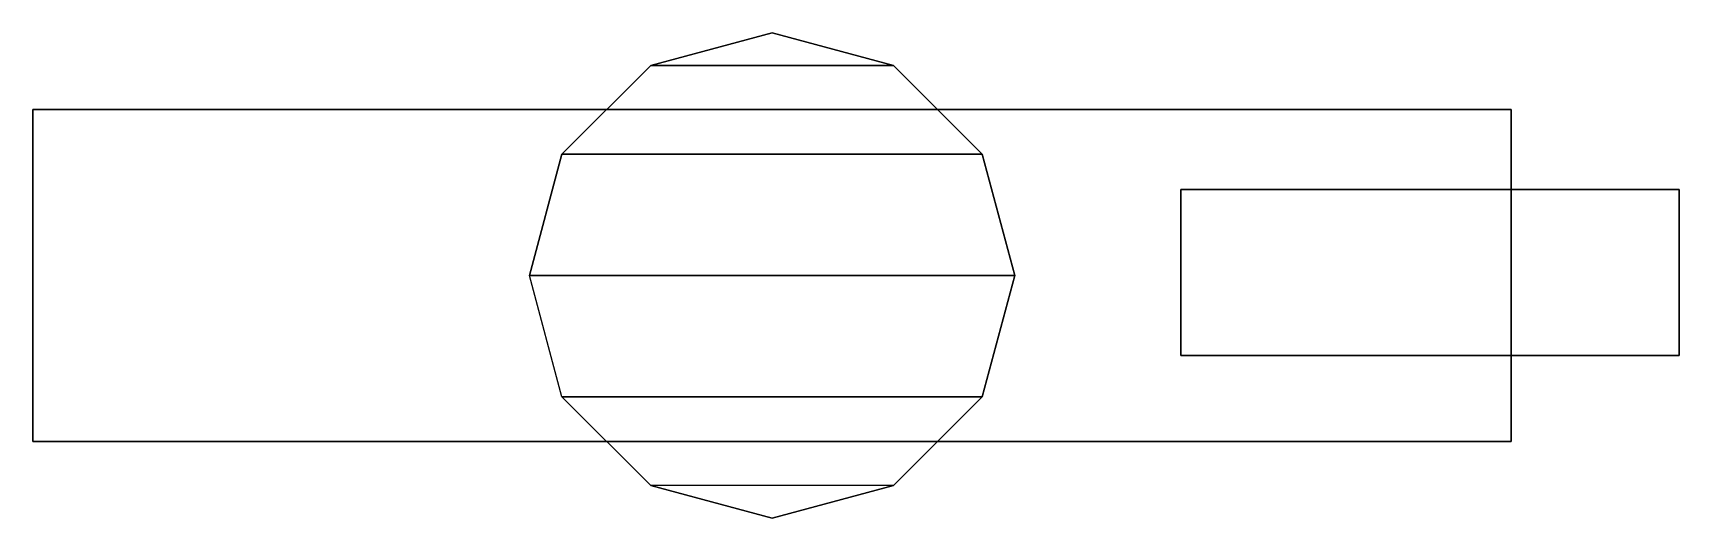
# Model space of a CAD drawing. Extents: x -20 to 79.1, y -14.6 to 14.6.
import ezdxf

# ---------------------------------------------------------------- set-up
doc = ezdxf.new("R2010")
doc.units = 0
doc.header["$MEASUREMENT"] = 0
doc.layers.add('ACESSORIO', color=3, linetype='CONTINUOUS')

msp = doc.modelspace()

# ---------------------------------------------------------------- linework, layer by layer
at = {"layer": 'ACESSORIO', "extrusion": (0, 0, -1)}
for p, q in [((69, 10, 3), (-20, 10, 3)), ((-20, 10, 3), (-20, -10, 3)), ((69, 10), (-20, 10)), ((-20, 10), (-20, -10)), ((69, -10, 3), (69, 10, 3)), ((69, -10), (69, 10)), ((69, -10), (69, 10)), ((69, -10), (69, 10)), ((-20, -10, 3), (69, -10, 3)), ((-20, -10), (69, -10))]:
    msp.add_line(p, q, dxfattribs=at)
at = {"layer": 'ACESSORIO'}
for points in [[(17.197, 12.649, 3), (24.5, 14.606, 3), (31.803, 12.649, 3)], [(31.803, 12.649, 5), (17.197, 12.649, 5), (24.5, 14.606, 5)], [(17.197, 12.649, 3), (31.803, 12.649, 3), (37.149, 7.303, 3), (11.851, 7.303, 3)], [(69, 10, 3), (-20, 10, 3), (-20, 10), (69, 10)], [(-20, 10, 3), (-20, -10, 3), (-20, -10), (-20, 10)], [(69, -10, 3), (-20, -10, 3), (-20, 10, 3), (69, 10, 3)], [(69, -10), (-20, -10), (-20, 10), (69, 10)], [(69, -10, 3), (69, 10, 3), (69, 10), (69, -10)], [(9.894, 0, 3), (39.106, 0, 3), (37.149, 7.303, 3), (11.851, 7.303, 3)], [(39.106, 0, 5), (9.894, 0, 5), (11.851, 7.303, 5), (37.149, 7.303, 5)], [(79.105, 5.178, 5), (49.105, 5.178, 5), (49.105, 5.178), (79.105, 5.178)], [(49.105, 5.178, 5), (49.105, -4.822, 5), (49.105, -4.822), (49.105, 5.178)], [(79.105, -4.822, 5), (79.105, 5.178, 5), (49.105, 5.178, 5), (49.105, -4.822, 5)], [(79.105, -4.822), (79.105, 5.178), (49.105, 5.178), (49.105, -4.822)], [(79.105, -4.822, 5), (79.105, 5.178, 5), (79.105, 5.178), (79.105, -4.822)], [(37.149, -7.303, 3), (11.851, -7.303, 3), (9.894, 0, 3), (39.106, 0, 3)], [(37.149, -7.303, 5), (11.851, -7.303, 5), (9.894, 0, 5), (39.106, 0, 5)], [(31.803, -12.649, 3), (17.197, -12.649, 3), (11.851, -7.303, 3), (37.149, -7.303, 3)], [(31.803, -12.649, 5), (17.197, -12.649, 5), (11.851, -7.303, 5), (37.149, -7.303, 5)], [(24.5, -14.606, 3), (31.803, -12.649, 3), (17.197, -12.649, 3)], [(31.803, -12.649, 5), (17.197, -12.649, 5), (24.5, -14.606, 5)]]:
    msp.add_3dface(points, dxfattribs=at)
for points, invisible_edges in [([(37.149, 7.303, 5), (11.851, 7.303, 5), (17.197, 12.649, 5), (31.803, 12.649, 5)], 8), ([(79.105, -4.822, 5), (49.105, -4.822, 5), (49.105, -4.822), (79.105, -4.822)], 4), ([(-20, -10, 3), (69, -10, 3), (69, -10), (-20, -10)], 8)]:
    msp.add_3dface(points, dxfattribs=dict(at, invisible_edges=invisible_edges))

# ---------------------------------------------------------------- meshes
mesh = msp.add_polymesh((2, 12), dxfattribs=dict(at, n_close=True))
for k, corner in enumerate([(9.894, 0, 5), (11.851, 7.303, 5), (17.197, 12.649, 5), (24.5, 14.606, 5), (31.803, 12.649, 5), (37.149, 7.303, 5), (39.106, 0, 5), (37.149, -7.303, 5), (31.803, -12.649, 5), (24.5, -14.606, 5), (17.197, -12.649, 5), (11.851, -7.303, 5), (9.894, 0, 3), (11.851, 7.303, 3), (17.197, 12.649, 3), (24.5, 14.606, 3), (31.803, 12.649, 3), (37.149, 7.303, 3), (39.106, 0, 3), (37.149, -7.303, 3), (31.803, -12.649, 3), (24.5, -14.606, 3), (17.197, -12.649, 3), (11.851, -7.303, 3)]):
    mesh.set_mesh_vertex(divmod(k, 12), corner)

doc.saveas('drawing.dxf')
